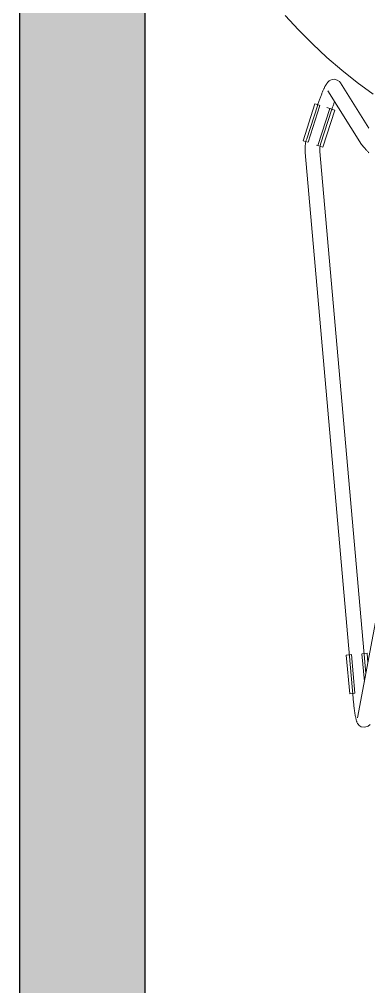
# Model space of a CAD drawing. Header units: millimetres. Extents: x 155927 to 326028, y -36033 to 97293.
# Drawn here: x 178275 to 178558, y 11252 to 12038 of the extents above; entities that cross this region are included whole.
import ezdxf

# ---------------------------------------------------------------- set-up
doc = ezdxf.new("R2010")
doc.units = ezdxf.units.MM
doc.header["$MEASUREMENT"] = 0
for name, color, linetype, lineweight in [('A-WALL-PATT', 7, 'CONTINUOUS', 9), ('I-FURN', 8, 'CONTINUOUS', 9), ('I-WALL', 7, 'CONTINUOUS', 9)]:
    doc.layers.add(name, color=color, linetype=linetype, lineweight=lineweight)

msp = doc.modelspace()

# ---------------------------------------------------------------- hatches: boundary and pattern name
at = {"layer": 'A-WALL-PATT'}
msp.add_hatch(color=256, dxfattribs=at).paths.add_polyline_path([(178274.83, 9754.81), (178376.83, 9754.81), (178376.83, 13505.61), (178274.83, 13505.61), (178274.83, 10128.06)], flags=0)

# ---------------------------------------------------------------- linework, layer by layer
at = {"layer": 'I-FURN'}
for p, q in [((178490.56, 12041.4), (178501.35, 12029.59)), ((178501.35, 12029.59), (178512.6, 12018.22)), ((178512.6, 12018.22), (178524.29, 12007.3)), ((178524.29, 12007.3), (178536.42, 11996.86)), ((178536.42, 11996.86), (178548.95, 11986.92)), ((178525.64, 11987.68), (178525.17, 11987.22)), ((178526.27, 11988.2), (178525.64, 11987.68)), ((178527.18, 11988.77), (178526.27, 11988.2)), ((178528.56, 11989.29), (178527.18, 11988.77)), ((178530.53, 11989.46), (178528.56, 11989.29)), ((178532.76, 11988.88), (178530.53, 11989.46)), ((178534.49, 11987.65), (178532.76, 11988.88)), ((178534.49, 11987.65), (178535.39, 11986.53)), ((178521.14, 11979.98), (178520.9, 11979.4)), ((178521.39, 11980.54), (178521.14, 11979.98)), ((178521.63, 11981.08), (178521.39, 11980.54)), ((178521.86, 11981.61), (178521.63, 11981.08)), ((178522.1, 11982.12), (178521.86, 11981.61)), ((178522.33, 11982.61), (178522.1, 11982.12)), ((178522.56, 11983.09), (178522.33, 11982.61)), ((178522.79, 11983.54), (178522.56, 11983.09)), ((178523.02, 11983.98), (178522.79, 11983.54)), ((178523.25, 11984.41), (178523.02, 11983.98)), ((178523.48, 11984.82), (178523.25, 11984.41)), ((178523.72, 11985.22), (178523.48, 11984.82)), ((178523.96, 11985.61), (178523.72, 11985.22)), ((178524.21, 11986), (178523.96, 11985.61)), ((178524.49, 11986.39), (178524.21, 11986)), ((178524.8, 11986.79), (178524.49, 11986.39)), ((178525.17, 11987.22), (178524.8, 11986.79)), ((178525.22, 11980.16), (178552.52, 11936.57)), ((178558.42, 11949.76), (178535.39, 11986.53)), ((178548.95, 11986.92), (178561.87, 11977.48)), ((178518.12, 11972.12), (178517.87, 11971.4)), ((178518.37, 11972.84), (178518.12, 11972.12)), ((178518.63, 11973.54), (178518.37, 11972.84)), ((178518.88, 11974.24), (178518.63, 11973.54)), ((178519.14, 11974.93), (178518.88, 11974.24)), ((178519.39, 11975.61), (178519.14, 11974.93)), ((178519.65, 11976.27), (178519.39, 11975.61)), ((178519.9, 11976.93), (178519.65, 11976.27)), ((178520.15, 11977.57), (178519.9, 11976.93)), ((178520.4, 11978.19), (178520.15, 11977.57)), ((178520.65, 11978.8), (178520.4, 11978.19)), ((178520.9, 11979.4), (178520.65, 11978.8)), ((178505.02, 11939.55), (178514.7, 11969.56)), ((178516.73, 11968.01), (178508.01, 11941.19)), ((178509.06, 11938.25), (178518.75, 11968.26)), ((178514.7, 11969.56), (178516.66, 11968.93)), ((178516.66, 11968.93), (178518.63, 11968.29)), ((178516.88, 11968.46), (178516.73, 11968.01)), ((178517.12, 11969.2), (178516.88, 11968.46)), ((178517.37, 11969.94), (178517.12, 11969.2)), ((178526.82, 11965.65), (178517.13, 11935.64)), ((178517.62, 11970.67), (178517.37, 11969.94)), ((178517.87, 11971.4), (178517.62, 11970.67)), ((178519.43, 11937.48), (178528.14, 11964.3)), ((178521.17, 11934.34), (178530.86, 11964.35)), ((178526.72, 11965.68), (178524.24, 11966.48)), ((178526.94, 11965.61), (178528.91, 11964.98)), ((178528.25, 11964.63), (178528.14, 11964.3)), ((178528.48, 11965.32), (178528.25, 11964.63)), ((178528.71, 11966.01), (178528.48, 11965.32)), ((178528.94, 11966.69), (178528.71, 11966.01)), ((178528.91, 11964.98), (178530.86, 11964.35)), ((178529.17, 11967.37), (178528.94, 11966.69)), ((178529.41, 11968.04), (178529.17, 11967.37)), ((178529.64, 11968.71), (178529.41, 11968.04)), ((178529.88, 11969.37), (178529.64, 11968.71)), ((178530.11, 11970.01), (178529.88, 11969.37)), ((178530.35, 11970.65), (178530.11, 11970.01)), ((178530.58, 11971.27), (178530.35, 11970.65)), ((178508.01, 11941.19), (178507.68, 11940.09)), ((178506.97, 11938.92), (178505.02, 11939.55)), ((178506.64, 11933.34), (178506.62, 11932.2)), ((178506.7, 11934.48), (178506.64, 11933.34)), ((178506.8, 11935.62), (178506.7, 11934.48)), ((178506.96, 11936.75), (178506.8, 11935.62)), ((178507.15, 11937.87), (178506.96, 11936.75)), ((178508.94, 11938.29), (178506.97, 11938.92)), ((178507.4, 11938.99), (178507.15, 11937.87)), ((178507.68, 11940.09), (178507.4, 11938.99)), ((178517.03, 11935.68), (178515.87, 11936.05)), ((178519.22, 11934.97), (178517.25, 11935.61)), ((178518.62, 11932.24), (178518.63, 11932.91)), ((178518.63, 11932.91), (178518.66, 11933.57)), ((178518.66, 11933.57), (178518.72, 11934.23)), ((178518.72, 11934.23), (178518.81, 11934.88)), ((178518.81, 11934.88), (178518.92, 11935.54)), ((178518.92, 11935.54), (178519.06, 11936.18)), ((178519.06, 11936.18), (178519.23, 11936.82)), ((178521.17, 11934.34), (178519.22, 11934.97)), ((178519.23, 11936.82), (178519.42, 11937.46)), ((178519.42, 11937.46), (178519.43, 11937.48)), ((178552.52, 11936.57), (178552.74, 11936.25)), ((178552.74, 11936.25), (178552.92, 11935.99)), ((178552.92, 11935.99), (178553.09, 11935.76)), ((178553.09, 11935.76), (178553.27, 11935.54)), ((178553.27, 11935.54), (178553.45, 11935.32)), ((178553.45, 11935.32), (178553.64, 11935.09)), ((178553.64, 11935.09), (178553.84, 11934.85)), ((178553.84, 11934.85), (178554.05, 11934.6)), ((178554.05, 11934.6), (178554.28, 11934.33)), ((178554.28, 11934.33), (178554.53, 11934.05)), ((178554.53, 11934.05), (178554.78, 11933.75)), ((178554.78, 11933.75), (178555.06, 11933.45)), ((178555.06, 11933.45), (178555.34, 11933.12)), ((178555.34, 11933.12), (178555.65, 11932.79)), ((178555.65, 11932.79), (178555.96, 11932.44)), ((178506.62, 11932.2), (178506.65, 11931.06)), ((178506.65, 11931.06), (178506.72, 11929.92)), ((178506.72, 11929.92), (178506.73, 11929.87)), ((178506.73, 11929.87), (178545.68, 11486.55)), ((178518.64, 11931.58), (178518.62, 11932.24)), ((178518.68, 11930.92), (178518.64, 11931.58)), ((178555.97, 11506.57), (178518.68, 11930.92)), ((178555.96, 11932.44), (178556.29, 11932.07)), ((178556.29, 11932.07), (178556.63, 11931.69)), ((178556.63, 11931.69), (178556.99, 11931.3)), ((178556.99, 11931.3), (178557.36, 11930.9)), ((178557.36, 11930.9), (178557.74, 11930.49)), ((178557.74, 11930.49), (178558.13, 11930.06)), ((178558.13, 11930.06), (178558.53, 11929.63)), ((178567.97, 11569.99), (178549.16, 11470.7)), ((178540.1, 11521.57), (178542.15, 11521.75)), ((178542.86, 11490.16), (178540.1, 11521.57)), ((178542.15, 11521.75), (178544.21, 11521.93)), ((178547.1, 11490.53), (178544.34, 11521.94)), ((178552.78, 11522.68), (178554.76, 11500.2)), ((178552.91, 11522.69), (178554.97, 11522.87)), ((178554.97, 11522.87), (178557.01, 11523.05)), ((178557.71, 11515.16), (178557.01, 11523.05)), ((178544.91, 11490.34), (178542.86, 11490.16)), ((178546.97, 11490.52), (178544.91, 11490.34)), ((178545.69, 11486.39), (178545.68, 11486.55)), ((178545.76, 11485.64), (178545.69, 11486.39)), ((178545.83, 11484.89), (178545.76, 11485.64)), ((178545.9, 11484.14), (178545.83, 11484.89)), ((178545.98, 11483.4), (178545.9, 11484.14)), ((178546.05, 11482.66), (178545.98, 11483.4)), ((178546.13, 11481.93), (178546.05, 11482.66)), ((178546.21, 11481.2), (178546.13, 11481.93)), ((178546.29, 11480.48), (178546.21, 11481.2)), ((178546.37, 11479.77), (178546.29, 11480.48)), ((178546.46, 11479.07), (178546.37, 11479.77)), ((178546.54, 11478.39), (178546.46, 11479.07)), ((178546.63, 11477.71), (178546.54, 11478.39)), ((178546.72, 11477.05), (178546.63, 11477.71)), ((178546.81, 11476.4), (178546.72, 11477.05)), ((178546.9, 11475.76), (178546.81, 11476.4)), ((178546.99, 11475.14), (178546.9, 11475.76)), ((178547.08, 11474.54), (178546.99, 11475.14)), ((178547.17, 11473.95), (178547.08, 11474.54)), ((178547.26, 11473.39), (178547.17, 11473.95)), ((178547.36, 11472.83), (178547.26, 11473.39)), ((178547.45, 11472.3), (178547.36, 11472.83)), ((178547.54, 11471.79), (178547.45, 11472.3)), ((178547.64, 11471.29), (178547.54, 11471.79)), ((178547.73, 11470.81), (178547.64, 11471.29)), ((178547.83, 11470.35), (178547.73, 11470.81)), ((178547.93, 11469.91), (178547.83, 11470.35)), ((178548.03, 11469.48), (178547.93, 11469.91)), ((178548.13, 11469.07), (178548.03, 11469.48)), ((178548.24, 11468.67), (178548.13, 11469.07)), ((178548.36, 11468.27), (178548.24, 11468.67)), ((178548.48, 11467.88), (178548.36, 11468.27)), ((178548.62, 11467.47), (178548.48, 11467.88)), ((178548.79, 11467.05), (178548.62, 11467.47)), ((178549.01, 11466.57), (178548.79, 11467.05)), ((178549.31, 11466.01), (178549.01, 11466.57)), ((178549.79, 11465.31), (178549.31, 11466.01)), ((178550.65, 11464.4), (178549.79, 11465.31)), ((178552.3, 11463.36), (178550.65, 11464.4)), ((178555.06, 11462.87), (178552.3, 11463.36)), ((178557.81, 11463.71), (178555.06, 11462.87)), ((178557.81, 11463.71), (178559.39, 11465.03))]:
    msp.add_line(p, q, dxfattribs=at)
at = {"layer": 'I-WALL', "lineweight": 30}
for p, q in [((178274.83, 13505.61), (178274.83, 9754.81)), ((178376.83, 9754.81), (178376.83, 13505.61))]:
    msp.add_line(p, q, dxfattribs=at)

doc.saveas('drawing.dxf')
